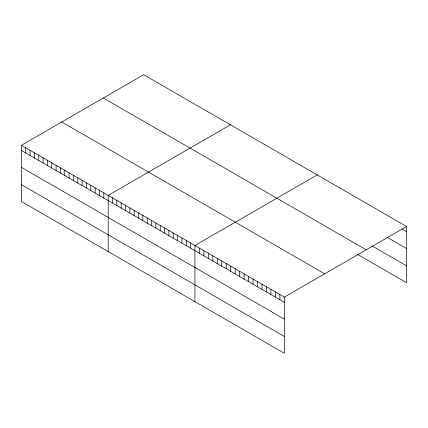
<?xml version="1.0" encoding="UTF-8"?>
<svg xmlns="http://www.w3.org/2000/svg" width="428" height="428" viewBox="0 0 428 428"><rect width="100%" height="100%" fill="white"/><g stroke="black" fill="none" stroke-linecap="round" stroke-linejoin="round"><path stroke-width="0.64" d="M21.4 145.306L284.331 297.107L284.331 353.287L21.4 201.486L21.4 145.306L143.669 74.713L406.6 226.514L406.6 282.694L357.434 254.307M230.435 124.81L108.166 195.398L108.166 251.578M317.202 174.902L194.933 245.495L194.933 301.676M284.331 297.107L406.6 226.514M402.133 229.124L406.6 231.703M387.046 237.24L406.6 248.529M371.959 245.87L406.6 265.868M103.319 98.007L366.25 249.813M61.75 122.012L324.681 273.813M21.4 150.49L284.331 302.291M21.4 167.321L284.331 319.122M21.4 184.655L284.331 336.456M279.864 294.528L279.864 299.712M275.391 291.944L275.391 297.134M270.924 289.365L270.924 294.55M266.451 286.787L266.451 291.971M261.984 284.203L261.984 289.392M257.512 281.624L257.512 286.808M253.044 279.045L253.044 284.229M248.572 276.461L248.572 281.651M244.104 273.883L244.104 279.067M239.632 271.299L239.632 276.488M235.165 268.72L235.165 273.909M230.692 266.141L230.692 271.325M226.225 263.557L226.225 268.747M221.752 260.978L221.752 266.163M217.285 258.4L217.285 263.584M212.812 255.816L212.812 261.005M208.345 253.237L208.345 258.421M203.872 250.658L203.872 255.842M199.405 248.074L199.405 253.264M190.599 242.992L190.599 248.176M186.26 240.483L186.26 245.672M181.921 237.979L181.921 243.168M177.583 235.475L177.583 240.664M173.244 232.971L173.244 238.155M168.905 230.467L168.905 235.651M164.566 227.964L164.566 233.148M160.227 225.454L160.227 230.644M155.888 222.951L155.888 228.14M151.549 220.447L151.549 225.631M147.211 217.943L147.211 223.127M142.877 215.439L142.877 220.623M138.538 212.935L138.538 218.12M134.199 210.426L134.199 215.616M129.861 207.922L129.861 213.112M125.522 205.419L125.522 210.603M121.183 202.915L121.183 208.099M116.844 200.411L116.844 205.595M112.505 197.902L112.505 203.091M103.827 192.894L103.827 198.084M99.489 190.39L99.489 195.575M95.15 187.887L95.15 193.071M90.816 185.383L90.816 190.567M86.477 182.874L86.477 188.063M82.139 180.37L82.139 185.559M77.8 177.866L77.8 183.056M73.461 175.362L73.461 180.546M69.122 172.859L69.122 178.043M64.783 170.355L64.783 175.539M60.444 167.846L60.444 173.035M56.105 165.342L56.105 170.531M51.767 162.838L51.767 168.022M47.428 160.334L47.428 165.518M43.094 157.83L43.094 163.014M38.755 155.327L38.755 160.511M34.417 152.817L34.417 158.007M30.078 150.314L30.078 155.503M25.739 147.81L25.739 152.994"/></g></svg>
